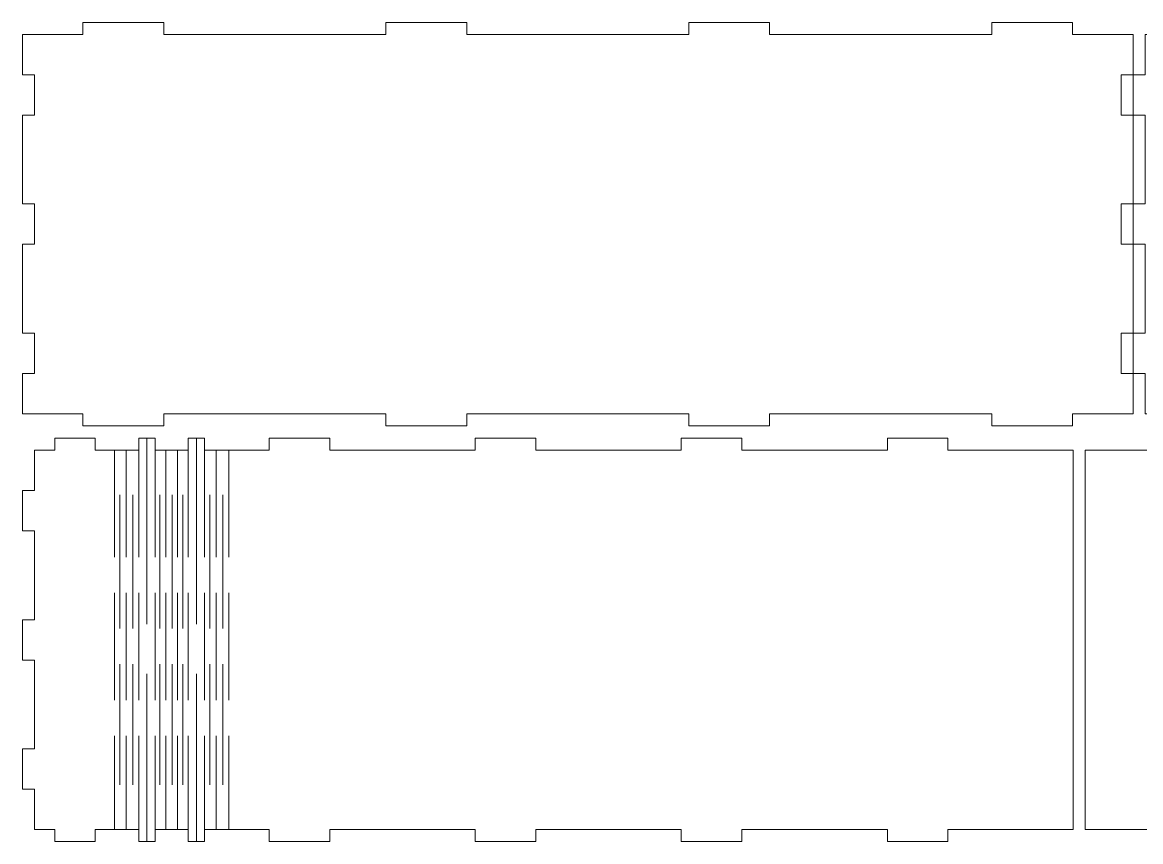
# Model space of a CAD drawing. Header units: millimetres. Extents: x -278 to 278, y -617 to 617.
# Drawn here: x -275 to 1.9, y 96.5 to 299.5 of the extents above; entities that cross this region are included whole.
import ezdxf

# ---------------------------------------------------------------- set-up
doc = ezdxf.new("R2010")
doc.units = ezdxf.units.MM
doc.header["$MEASUREMENT"] = 0
doc.layers.add('Camada 1', color=7, linetype='Continuous')

msp = doc.modelspace()

# ---------------------------------------------------------------- linework, layer by layer
at = {"layer": 'Camada 1', "color": 250, "lineweight": 20}
for points, knots in [([(0.0364, 286.4961), (0.0364, 286.4961), (0.0364, 296.4961), (0.0364, 296.4961), (0.0364, 296.4961), (0.0364, 296.4961), (-14.9636, 296.4961), (-14.9636, 296.4961), (-14.9636, 296.4961), (-14.9636, 296.4961), (-14.9636, 299.4961), (-14.9636, 299.4961), (-14.9636, 299.4961), (-14.9636, 299.4961), (-34.9636, 299.4961), (-34.9636, 299.4961), (-34.9636, 299.4961), (-34.9636, 299.4961), (-34.9636, 296.4961), (-34.9636, 296.4961), (-34.9636, 296.4961), (-34.9636, 296.4961), (-89.9636, 296.4961), (-89.9636, 296.4961), (-89.9636, 296.4961), (-89.9636, 296.4961), (-89.9636, 299.4961), (-89.9636, 299.4961), (-89.9636, 299.4961), (-89.9636, 299.4961), (-109.9636, 299.4961), (-109.9636, 299.4961), (-109.9636, 299.4961), (-109.9636, 299.4961), (-109.9636, 296.4961), (-109.9636, 296.4961), (-109.9636, 296.4961), (-109.9636, 296.4961), (-164.9636, 296.4961), (-164.9636, 296.4961), (-164.9636, 296.4961), (-164.9636, 296.4961), (-164.9636, 299.4961), (-164.9636, 299.4961), (-164.9636, 299.4961), (-164.9636, 299.4961), (-184.9636, 299.4961), (-184.9636, 299.4961), (-184.9636, 299.4961), (-184.9636, 299.4961), (-184.9636, 296.4961), (-184.9636, 296.4961), (-184.9636, 296.4961), (-184.9636, 296.4961), (-239.9636, 296.4961), (-239.9636, 296.4961), (-239.9636, 296.4961), (-239.9636, 296.4961), (-239.9636, 299.4961), (-239.9636, 299.4961), (-239.9636, 299.4961), (-239.9636, 299.4961), (-259.9636, 299.4961), (-259.9636, 299.4961), (-259.9636, 299.4961), (-259.9636, 299.4961), (-259.9636, 296.4961), (-259.9636, 296.4961), (-259.9636, 296.4961), (-259.9636, 296.4961), (-274.9636, 296.4961), (-274.9636, 296.4961), (-274.9636, 296.4961), (-274.9636, 296.4961), (-274.9636, 286.4961), (-274.9636, 286.4961), (-274.9636, 286.4961), (-274.9636, 286.4961), (-271.9636, 286.4961), (-271.9636, 286.4961), (-271.9636, 286.4961), (-271.9636, 286.4961), (-271.9636, 276.4961), (-271.9636, 276.4961), (-271.9636, 276.4961), (-271.9636, 276.4961), (-274.9636, 276.4961), (-274.9636, 276.4961), (-274.9636, 276.4961), (-274.9636, 276.4961), (-274.9636, 254.4961), (-274.9636, 254.4961), (-274.9636, 254.4961), (-274.9636, 254.4961), (-271.9636, 254.4961), (-271.9636, 254.4961), (-271.9636, 254.4961), (-271.9636, 254.4961), (-271.9636, 244.4961), (-271.9636, 244.4961), (-271.9636, 244.4961), (-271.9636, 244.4961), (-274.9636, 244.4961), (-274.9636, 244.4961), (-274.9636, 244.4961), (-274.9636, 244.4961), (-274.9636, 222.4961), (-274.9636, 222.4961), (-274.9636, 222.4961), (-274.9636, 222.4961), (-271.9636, 222.4961), (-271.9636, 222.4961), (-271.9636, 222.4961), (-271.9636, 222.4961), (-271.9636, 212.4961), (-271.9636, 212.4961), (-271.9636, 212.4961), (-271.9636, 212.4961), (-274.9636, 212.4961), (-274.9636, 212.4961), (-274.9636, 212.4961), (-274.9636, 212.4961), (-274.9636, 202.4961), (-274.9636, 202.4961), (-274.9636, 202.4961), (-274.9636, 202.4961), (-259.9636, 202.4961), (-259.9636, 202.4961), (-259.9636, 202.4961), (-259.9636, 202.4961), (-259.9636, 199.4961), (-259.9636, 199.4961), (-259.9636, 199.4961), (-259.9636, 199.4961), (-239.9636, 199.4961), (-239.9636, 199.4961), (-239.9636, 199.4961), (-239.9636, 199.4961), (-239.9636, 202.4961), (-239.9636, 202.4961), (-239.9636, 202.4961), (-239.9636, 202.4961), (-184.9636, 202.4961), (-184.9636, 202.4961), (-184.9636, 202.4961), (-184.9636, 202.4961), (-184.9636, 199.4961), (-184.9636, 199.4961), (-184.9636, 199.4961), (-184.9636, 199.4961), (-164.9636, 199.4961), (-164.9636, 199.4961), (-164.9636, 199.4961), (-164.9636, 199.4961), (-164.9636, 202.4961), (-164.9636, 202.4961), (-164.9636, 202.4961), (-164.9636, 202.4961), (-109.9636, 202.4961), (-109.9636, 202.4961), (-109.9636, 202.4961), (-109.9636, 202.4961), (-109.9636, 199.4961), (-109.9636, 199.4961), (-109.9636, 199.4961), (-109.9636, 199.4961), (-89.9636, 199.4961), (-89.9636, 199.4961), (-89.9636, 199.4961), (-89.9636, 199.4961), (-89.9636, 202.4961), (-89.9636, 202.4961), (-89.9636, 202.4961), (-89.9636, 202.4961), (-34.9636, 202.4961), (-34.9636, 202.4961), (-34.9636, 202.4961), (-34.9636, 202.4961), (-34.9636, 199.4961), (-34.9636, 199.4961), (-34.9636, 199.4961), (-34.9636, 199.4961), (-14.9636, 199.4961), (-14.9636, 199.4961), (-14.9636, 199.4961), (-14.9636, 199.4961), (-14.9636, 202.4961), (-14.9636, 202.4961), (-14.9636, 202.4961), (-14.9636, 202.4961), (0.0364, 202.4961), (0.0364, 202.4961), (0.0364, 202.4961), (0.0364, 202.4961), (0.0364, 212.4961), (0.0364, 212.4961), (0.0364, 212.4961), (0.0364, 212.4961), (-2.9636, 212.4961), (-2.9636, 212.4961), (-2.9636, 212.4961), (-2.9636, 212.4961), (-2.9636, 222.4961), (-2.9636, 222.4961), (-2.9636, 222.4961), (-2.9636, 222.4961), (0.0364, 222.4961), (0.0364, 222.4961), (0.0364, 222.4961), (0.0364, 222.4961), (0.0364, 244.4961), (0.0364, 244.4961), (0.0364, 244.4961), (0.0364, 244.4961), (-2.9636, 244.4961), (-2.9636, 244.4961), (-2.9636, 244.4961), (-2.9636, 244.4961), (-2.9636, 254.4961), (-2.9636, 254.4961), (-2.9636, 254.4961), (-2.9636, 254.4961), (0.0364, 254.4961), (0.0364, 254.4961), (0.0364, 254.4961), (0.0364, 254.4961), (0.0364, 276.4961), (0.0364, 276.4961), (0.0364, 276.4961), (0.0364, 276.4961), (-2.9636, 276.4961), (-2.9636, 276.4961), (-2.9636, 276.4961), (-2.9636, 276.4961), (-2.9636, 286.4961), (-2.9636, 286.4961), (-2.9636, 286.4961), (-2.9636, 286.4961), (0.0364, 286.4961), (0.0364, 286.4961)], [0, 0, 0, 0, 0.01639344, 0.01639344, 0.01639344, 0.01639344, 0.03278689, 0.03278689, 0.03278689, 0.03278689, 0.04918033, 0.04918033, 0.04918033, 0.04918033, 0.06557377, 0.06557377, 0.06557377, 0.06557377, 0.08196721, 0.08196721, 0.08196721, 0.08196721, 0.09836066, 0.09836066, 0.09836066, 0.09836066, 0.1147541, 0.1147541, 0.1147541, 0.1147541, 0.13114754, 0.13114754, 0.13114754, 0.13114754, 0.14754098, 0.14754098, 0.14754098, 0.14754098, 0.16393443, 0.16393443, 0.16393443, 0.16393443, 0.18032787, 0.18032787, 0.18032787, 0.18032787, 0.19672131, 0.19672131, 0.19672131, 0.19672131, 0.21311475, 0.21311475, 0.21311475, 0.21311475, 0.2295082, 0.2295082, 0.2295082, 0.2295082, 0.24590164, 0.24590164, 0.24590164, 0.24590164, 0.26229508, 0.26229508, 0.26229508, 0.26229508, 0.27868852, 0.27868852, 0.27868852, 0.27868852, 0.29508197, 0.29508197, 0.29508197, 0.29508197, 0.31147541, 0.31147541, 0.31147541, 0.31147541, 0.32786885, 0.32786885, 0.32786885, 0.32786885, 0.3442623, 0.3442623, 0.3442623, 0.3442623, 0.36065574, 0.36065574, 0.36065574, 0.36065574, 0.37704918, 0.37704918, 0.37704918, 0.37704918, 0.39344262, 0.39344262, 0.39344262, 0.39344262, 0.40983607, 0.40983607, 0.40983607, 0.40983607, 0.42622951, 0.42622951, 0.42622951, 0.42622951, 0.44262295, 0.44262295, 0.44262295, 0.44262295, 0.45901639, 0.45901639, 0.45901639, 0.45901639, 0.47540984, 0.47540984, 0.47540984, 0.47540984, 0.49180328, 0.49180328, 0.49180328, 0.49180328, 0.50819672, 0.50819672, 0.50819672, 0.50819672, 0.52459016, 0.52459016, 0.52459016, 0.52459016, 0.54098361, 0.54098361, 0.54098361, 0.54098361, 0.55737705, 0.55737705, 0.55737705, 0.55737705, 0.57377049, 0.57377049, 0.57377049, 0.57377049, 0.59016393, 0.59016393, 0.59016393, 0.59016393, 0.60655738, 0.60655738, 0.60655738, 0.60655738, 0.62295082, 0.62295082, 0.62295082, 0.62295082, 0.63934426, 0.63934426, 0.63934426, 0.63934426, 0.6557377, 0.6557377, 0.6557377, 0.6557377, 0.67213115, 0.67213115, 0.67213115, 0.67213115, 0.68852459, 0.68852459, 0.68852459, 0.68852459, 0.70491803, 0.70491803, 0.70491803, 0.70491803, 0.72131148, 0.72131148, 0.72131148, 0.72131148, 0.73770492, 0.73770492, 0.73770492, 0.73770492, 0.75409836, 0.75409836, 0.75409836, 0.75409836, 0.7704918, 0.7704918, 0.7704918, 0.7704918, 0.78688525, 0.78688525, 0.78688525, 0.78688525, 0.80327869, 0.80327869, 0.80327869, 0.80327869, 0.81967213, 0.81967213, 0.81967213, 0.81967213, 0.83606557, 0.83606557, 0.83606557, 0.83606557, 0.85245902, 0.85245902, 0.85245902, 0.85245902, 0.86885246, 0.86885246, 0.86885246, 0.86885246, 0.8852459, 0.8852459, 0.8852459, 0.8852459, 0.90163934, 0.90163934, 0.90163934, 0.90163934, 0.91803279, 0.91803279, 0.91803279, 0.91803279, 0.93442623, 0.93442623, 0.93442623, 0.93442623, 0.95081967, 0.95081967, 0.95081967, 0.95081967, 0.96721311, 0.96721311, 0.96721311, 0.96721311, 1, 1, 1, 1]), ([(136.6164, 244.4961), (136.6164, 244.4961), (136.6164, 254.4961), (136.6164, 254.4961), (136.6164, 254.4961), (136.6164, 254.4961), (133.6164, 254.4961), (133.6164, 254.4961), (133.6164, 254.4961), (133.6164, 254.4961), (133.6164, 276.4961), (133.6164, 276.4961), (133.6164, 276.4961), (133.6164, 276.4961), (136.6164, 276.4961), (136.6164, 276.4961), (136.6164, 276.4961), (136.6164, 276.4961), (136.6164, 286.4961), (136.6164, 286.4961), (136.6164, 286.4961), (136.6164, 286.4961), (133.6164, 286.4961), (133.6164, 286.4961), (133.6164, 286.4961), (133.6164, 286.4961), (133.6164, 296.4961), (133.6164, 296.4961), (133.6164, 296.4961), (133.6164, 296.4961), (126.6164, 296.4961), (126.6164, 296.4961), (126.6164, 296.4961), (126.6164, 296.4961), (126.6164, 299.4961), (126.6164, 299.4961), (126.6164, 299.4961), (126.6164, 299.4961), (111.6164, 299.4961), (111.6164, 299.4961), (111.6164, 299.4961), (111.6164, 299.4961), (111.6164, 296.4961), (111.6164, 296.4961), (111.6164, 296.4961), (77.2712, 296.4961), (59.3816, 296.4961), (25.0364, 296.4961), (25.0364, 296.4961), (25.0364, 296.4961), (25.0364, 299.4961), (25.0364, 299.4961), (25.0364, 299.4961), (25.0364, 299.4961), (10.0364, 299.4961), (10.0364, 299.4961), (10.0364, 299.4961), (10.0364, 299.4961), (10.0364, 296.4961), (10.0364, 296.4961), (10.0364, 296.4961), (10.0364, 296.4961), (3.0364, 296.4961), (3.0364, 296.4961), (3.0364, 296.4961), (3.0364, 296.4961), (3.0364, 286.4961), (3.0364, 286.4961), (3.0364, 286.4961), (3.0364, 286.4961), (0.0364, 286.4961), (0.0364, 286.4961), (0.0364, 286.4961), (0.0364, 286.4961), (0.0364, 276.4961), (0.0364, 276.4961), (0.0364, 276.4961), (0.0364, 276.4961), (3.0364, 276.4961), (3.0364, 276.4961), (3.0364, 276.4961), (3.0364, 276.4961), (3.0364, 254.4961), (3.0364, 254.4961), (3.0364, 254.4961), (3.0364, 254.4961), (0.0364, 254.4961), (0.0364, 254.4961), (0.0364, 254.4961), (0.0364, 254.4961), (0.0364, 244.4961), (0.0364, 244.4961), (0.0364, 244.4961), (0.0364, 244.4961), (3.0364, 244.4961), (3.0364, 244.4961), (3.0364, 244.4961), (3.0364, 244.4961), (3.0364, 222.4961), (3.0364, 222.4961), (3.0364, 222.4961), (3.0364, 222.4961), (0.0364, 222.4961), (0.0364, 222.4961), (0.0364, 222.4961), (0.0364, 222.4961), (0.0364, 212.4961), (0.0364, 212.4961), (0.0364, 212.4961), (0.0364, 212.4961), (3.0364, 212.4961), (3.0364, 212.4961), (3.0364, 212.4961), (3.0364, 212.4961), (3.0364, 202.4961), (3.0364, 202.4961), (3.0364, 202.4961), (3.0364, 202.4961), (10.0364, 202.4961), (10.0364, 202.4961), (10.0364, 202.4961), (10.0364, 202.4961), (10.0364, 199.4961), (10.0364, 199.4961), (10.0364, 199.4961), (10.0364, 199.4961), (25.0364, 199.4961), (25.0364, 199.4961), (25.0364, 199.4961), (25.0364, 199.4961), (25.0364, 202.4961), (25.0364, 202.4961), (25.0364, 202.4961), (59.3816, 202.4961), (77.2712, 202.4961), (111.6164, 202.4961), (111.6164, 202.4961), (111.6164, 202.4961), (111.6164, 199.4961), (111.6164, 199.4961), (111.6164, 199.4961), (111.6164, 199.4961), (126.6164, 199.4961), (126.6164, 199.4961), (126.6164, 199.4961), (126.6164, 199.4961), (126.6164, 202.4961), (126.6164, 202.4961), (126.6164, 202.4961), (126.6164, 202.4961), (133.6164, 202.4961), (133.6164, 202.4961), (133.6164, 202.4961), (133.6164, 202.4961), (133.6164, 212.4961), (133.6164, 212.4961), (133.6164, 212.4961), (133.6164, 212.4961), (136.6164, 212.4961), (136.6164, 212.4961), (136.6164, 212.4961), (136.6164, 212.4961), (136.6164, 222.4961), (136.6164, 222.4961), (136.6164, 222.4961), (136.6164, 222.4961), (133.6164, 222.4961), (133.6164, 222.4961), (133.6164, 222.4961), (133.6164, 222.4961), (133.6164, 244.4961), (133.6164, 244.4961), (133.6164, 244.4961), (133.6164, 244.4961), (136.6164, 244.4961), (136.6164, 244.4961)], [0, 0, 0, 0, 0.02222222, 0.02222222, 0.02222222, 0.02222222, 0.04444444, 0.04444444, 0.04444444, 0.04444444, 0.06666667, 0.06666667, 0.06666667, 0.06666667, 0.08888889, 0.08888889, 0.08888889, 0.08888889, 0.11111111, 0.11111111, 0.11111111, 0.11111111, 0.13333333, 0.13333333, 0.13333333, 0.13333333, 0.15555556, 0.15555556, 0.15555556, 0.15555556, 0.17777778, 0.17777778, 0.17777778, 0.17777778, 0.2, 0.2, 0.2, 0.2, 0.22222222, 0.22222222, 0.22222222, 0.22222222, 0.24444444, 0.24444444, 0.24444444, 0.24444444, 0.26666667, 0.26666667, 0.26666667, 0.26666667, 0.28888889, 0.28888889, 0.28888889, 0.28888889, 0.31111111, 0.31111111, 0.31111111, 0.31111111, 0.33333333, 0.33333333, 0.33333333, 0.33333333, 0.35555556, 0.35555556, 0.35555556, 0.35555556, 0.37777778, 0.37777778, 0.37777778, 0.37777778, 0.4, 0.4, 0.4, 0.4, 0.42222222, 0.42222222, 0.42222222, 0.42222222, 0.44444444, 0.44444444, 0.44444444, 0.44444444, 0.46666667, 0.46666667, 0.46666667, 0.46666667, 0.48888889, 0.48888889, 0.48888889, 0.48888889, 0.51111111, 0.51111111, 0.51111111, 0.51111111, 0.53333333, 0.53333333, 0.53333333, 0.53333333, 0.55555556, 0.55555556, 0.55555556, 0.55555556, 0.57777778, 0.57777778, 0.57777778, 0.57777778, 0.6, 0.6, 0.6, 0.6, 0.62222222, 0.62222222, 0.62222222, 0.62222222, 0.64444444, 0.64444444, 0.64444444, 0.64444444, 0.66666667, 0.66666667, 0.66666667, 0.66666667, 0.68888889, 0.68888889, 0.68888889, 0.68888889, 0.71111111, 0.71111111, 0.71111111, 0.71111111, 0.73333333, 0.73333333, 0.73333333, 0.73333333, 0.75555556, 0.75555556, 0.75555556, 0.75555556, 0.77777778, 0.77777778, 0.77777778, 0.77777778, 0.8, 0.8, 0.8, 0.8, 0.82222222, 0.82222222, 0.82222222, 0.82222222, 0.84444444, 0.84444444, 0.84444444, 0.84444444, 0.86666667, 0.86666667, 0.86666667, 0.86666667, 0.88888889, 0.88888889, 0.88888889, 0.88888889, 0.91111111, 0.91111111, 0.91111111, 0.91111111, 0.93333333, 0.93333333, 0.93333333, 0.93333333, 0.95555556, 0.95555556, 0.95555556, 0.95555556, 1, 1, 1, 1]), ([(-271.9636, 109.4961), (-271.9636, 109.4961), (-271.9636, 99.4961), (-271.9636, 99.4961), (-271.9636, 99.4961), (-271.9636, 99.4961), (-266.9636, 99.4961), (-266.9636, 99.4961), (-266.9636, 99.4961), (-266.9636, 99.4961), (-266.9636, 96.4961), (-266.9636, 96.4961), (-266.9636, 96.4961), (-266.9636, 96.4961), (-256.9636, 96.4961), (-256.9636, 96.4961), (-256.9636, 96.4961), (-256.9636, 96.4961), (-256.9636, 99.4961), (-256.9636, 99.4961), (-256.9636, 99.4961), (-256.9636, 99.4961), (-246.1333, 99.4961), (-246.1333, 99.4961), (-246.1333, 99.4961), (-246.1333, 99.4961), (-246.1333, 96.4961), (-246.1333, 96.4961), (-246.1333, 96.4961), (-246.1333, 96.4961), (-242.1139, 96.4961), (-242.1139, 96.4961), (-242.1139, 96.4961), (-242.1139, 96.4961), (-242.1139, 99.4961), (-242.1139, 99.4961), (-242.1139, 99.4961), (-242.1139, 99.4961), (-233.8896, 99.4961), (-233.8896, 99.4961), (-233.8896, 99.4961), (-233.8896, 99.4961), (-233.8896, 96.4961), (-233.8896, 96.4961), (-233.8896, 96.4961), (-233.8896, 96.4961), (-229.8702, 96.4961), (-229.8702, 96.4961), (-229.8702, 96.4961), (-229.8702, 96.4961), (-229.8702, 99.4961), (-229.8702, 99.4961), (-229.8702, 99.4961), (-229.8702, 99.4961), (-213.8253, 99.4961), (-213.8253, 99.4961), (-213.8253, 99.4961), (-213.8253, 99.4961), (-213.8253, 96.4961), (-213.8253, 96.4961), (-213.8253, 96.4961), (-213.8253, 96.4961), (-198.8253, 96.4961), (-198.8253, 96.4961), (-198.8253, 96.4961), (-198.8253, 96.4961), (-198.8253, 99.4961), (-198.8253, 99.4961), (-198.8253, 99.4961), (-198.8253, 99.4961), (-162.8253, 99.4961), (-162.8253, 99.4961), (-162.8253, 99.4961), (-162.8253, 99.4961), (-162.8253, 96.4961), (-162.8253, 96.4961), (-162.8253, 96.4961), (-162.8253, 96.4961), (-147.8253, 96.4961), (-147.8253, 96.4961), (-147.8253, 96.4961), (-147.8253, 96.4961), (-147.8253, 99.4961), (-147.8253, 99.4961), (-147.8253, 99.4961), (-147.8253, 99.4961), (-111.8253, 99.4961), (-111.8253, 99.4961), (-111.8253, 99.4961), (-111.8253, 99.4961), (-111.8253, 96.4961), (-111.8253, 96.4961), (-111.8253, 96.4961), (-111.8253, 96.4961), (-96.8253, 96.4961), (-96.8253, 96.4961), (-96.8253, 96.4961), (-96.8253, 96.4961), (-96.8253, 99.4961), (-96.8253, 99.4961), (-96.8253, 99.4961), (-96.8253, 99.4961), (-60.8253, 99.4961), (-60.8253, 99.4961), (-60.8253, 99.4961), (-60.8253, 99.4961), (-60.8253, 96.4961), (-60.8253, 96.4961), (-60.8253, 96.4961), (-60.8253, 96.4961), (-45.8253, 96.4961), (-45.8253, 96.4961), (-45.8253, 96.4961), (-45.8253, 96.4961), (-45.8253, 99.4961), (-45.8253, 99.4961), (-45.8253, 99.4961), (-21.6729, 99.4961), (-37.1387, 99.4961), (-14.8253, 99.4961), (-14.8253, 99.4961), (-14.8253, 130.7272), (-14.8253, 162.265), (-14.8253, 193.4961), (-14.8253, 193.4961), (-37.1387, 193.4961), (-21.6729, 193.4961), (-45.8253, 193.4961), (-45.8253, 193.4961), (-45.8253, 193.4961), (-45.8253, 196.4961), (-45.8253, 196.4961), (-45.8253, 196.4961), (-45.8253, 196.4961), (-60.8253, 196.4961), (-60.8253, 196.4961), (-60.8253, 196.4961), (-60.8253, 196.4961), (-60.8253, 193.4961), (-60.8253, 193.4961), (-60.8253, 193.4961), (-60.8253, 193.4961), (-96.8253, 193.4961), (-96.8253, 193.4961), (-96.8253, 193.4961), (-96.8253, 193.4961), (-96.8253, 196.4961), (-96.8253, 196.4961), (-96.8253, 196.4961), (-96.8253, 196.4961), (-111.8253, 196.4961), (-111.8253, 196.4961), (-111.8253, 196.4961), (-111.8253, 196.4961), (-111.8253, 193.4961), (-111.8253, 193.4961), (-111.8253, 193.4961), (-111.8253, 193.4961), (-147.8253, 193.4961), (-147.8253, 193.4961), (-147.8253, 193.4961), (-147.8253, 193.4961), (-147.8253, 196.4961), (-147.8253, 196.4961), (-147.8253, 196.4961), (-147.8253, 196.4961), (-162.8253, 196.4961), (-162.8253, 196.4961), (-162.8253, 196.4961), (-162.8253, 196.4961), (-162.8253, 193.4961), (-162.8253, 193.4961), (-162.8253, 193.4961), (-162.8253, 193.4961), (-198.8253, 193.4961), (-198.8253, 193.4961), (-198.8253, 193.4961), (-198.8253, 193.4961), (-198.8253, 196.4961), (-198.8253, 196.4961), (-198.8253, 196.4961), (-198.8253, 196.4961), (-213.8253, 196.4961), (-213.8253, 196.4961), (-213.8253, 196.4961), (-213.8253, 196.4961), (-213.8253, 193.4961), (-213.8253, 193.4961), (-213.8253, 193.4961), (-213.8253, 193.4961), (-229.8702, 193.4961), (-229.8702, 193.4961), (-229.8702, 193.4961), (-229.8702, 193.4961), (-229.8702, 196.4961), (-229.8702, 196.4961), (-229.8702, 196.4961), (-229.8702, 196.4961), (-233.8896, 196.4961), (-233.8896, 196.4961), (-233.8896, 196.4961), (-233.8896, 196.4961), (-233.8896, 193.4961), (-233.8896, 193.4961), (-233.8896, 193.4961), (-233.8896, 193.4961), (-242.1139, 193.4961), (-242.1139, 193.4961), (-242.1139, 193.4961), (-242.1139, 193.4961), (-242.1139, 196.4961), (-242.1139, 196.4961), (-242.1139, 196.4961), (-242.1139, 196.4961), (-246.1333, 196.4961), (-246.1333, 196.4961), (-246.1333, 196.4961), (-246.1333, 196.4961), (-246.1333, 193.4961), (-246.1333, 193.4961), (-246.1333, 193.4961), (-246.1333, 193.4961), (-256.9636, 193.4961), (-256.9636, 193.4961), (-256.9636, 193.4961), (-256.9636, 193.4961), (-256.9636, 196.4961), (-256.9636, 196.4961), (-256.9636, 196.4961), (-256.9636, 196.4961), (-266.9636, 196.4961), (-266.9636, 196.4961), (-266.9636, 196.4961), (-266.9636, 196.4961), (-266.9636, 193.4961), (-266.9636, 193.4961), (-266.9636, 193.4961), (-266.9636, 193.4961), (-271.9636, 193.4961), (-271.9636, 193.4961), (-271.9636, 193.4961), (-271.9636, 193.4961), (-271.9636, 183.4961), (-271.9636, 183.4961), (-271.9636, 183.4961), (-271.9636, 183.4961), (-274.9636, 183.4961), (-274.9636, 183.4961), (-274.9636, 183.4961), (-274.9636, 183.4961), (-274.9636, 173.4961), (-274.9636, 173.4961), (-274.9636, 173.4961), (-274.9636, 173.4961), (-271.9636, 173.4961), (-271.9636, 173.4961), (-271.9636, 173.4961), (-271.9636, 173.4961), (-271.9636, 151.4961), (-271.9636, 151.4961), (-271.9636, 151.4961), (-271.9636, 151.4961), (-274.9636, 151.4961), (-274.9636, 151.4961), (-274.9636, 151.4961), (-274.9636, 151.4961), (-274.9636, 141.4961), (-274.9636, 141.4961), (-274.9636, 141.4961), (-274.9636, 141.4961), (-271.9636, 141.4961), (-271.9636, 141.4961), (-271.9636, 141.4961), (-271.9636, 141.4961), (-271.9636, 119.4961), (-271.9636, 119.4961), (-271.9636, 119.4961), (-271.9636, 119.4961), (-274.9636, 119.4961), (-274.9636, 119.4961), (-274.9636, 119.4961), (-274.9636, 119.4961), (-274.9636, 109.4961), (-274.9636, 109.4961), (-274.9636, 109.4961), (-274.9636, 109.4961), (-271.9636, 109.4961), (-271.9636, 109.4961)], [0, 0, 0, 0, 0.01369863, 0.01369863, 0.01369863, 0.01369863, 0.02739726, 0.02739726, 0.02739726, 0.02739726, 0.04109589, 0.04109589, 0.04109589, 0.04109589, 0.05479452, 0.05479452, 0.05479452, 0.05479452, 0.06849315, 0.06849315, 0.06849315, 0.06849315, 0.08219178, 0.08219178, 0.08219178, 0.08219178, 0.09589041, 0.09589041, 0.09589041, 0.09589041, 0.10958904, 0.10958904, 0.10958904, 0.10958904, 0.12328767, 0.12328767, 0.12328767, 0.12328767, 0.1369863, 0.1369863, 0.1369863, 0.1369863, 0.15068493, 0.15068493, 0.15068493, 0.15068493, 0.16438356, 0.16438356, 0.16438356, 0.16438356, 0.17808219, 0.17808219, 0.17808219, 0.17808219, 0.19178082, 0.19178082, 0.19178082, 0.19178082, 0.20547945, 0.20547945, 0.20547945, 0.20547945, 0.21917808, 0.21917808, 0.21917808, 0.21917808, 0.23287671, 0.23287671, 0.23287671, 0.23287671, 0.24657534, 0.24657534, 0.24657534, 0.24657534, 0.26027397, 0.26027397, 0.26027397, 0.26027397, 0.2739726, 0.2739726, 0.2739726, 0.2739726, 0.28767123, 0.28767123, 0.28767123, 0.28767123, 0.30136986, 0.30136986, 0.30136986, 0.30136986, 0.31506849, 0.31506849, 0.31506849, 0.31506849, 0.32876712, 0.32876712, 0.32876712, 0.32876712, 0.34246575, 0.34246575, 0.34246575, 0.34246575, 0.35616438, 0.35616438, 0.35616438, 0.35616438, 0.36986301, 0.36986301, 0.36986301, 0.36986301, 0.38356164, 0.38356164, 0.38356164, 0.38356164, 0.39726027, 0.39726027, 0.39726027, 0.39726027, 0.4109589, 0.4109589, 0.4109589, 0.4109589, 0.42465753, 0.42465753, 0.42465753, 0.42465753, 0.43835616, 0.43835616, 0.43835616, 0.43835616, 0.45205479, 0.45205479, 0.45205479, 0.45205479, 0.46575342, 0.46575342, 0.46575342, 0.46575342, 0.47945205, 0.47945205, 0.47945205, 0.47945205, 0.49315068, 0.49315068, 0.49315068, 0.49315068, 0.50684932, 0.50684932, 0.50684932, 0.50684932, 0.52054795, 0.52054795, 0.52054795, 0.52054795, 0.53424658, 0.53424658, 0.53424658, 0.53424658, 0.54794521, 0.54794521, 0.54794521, 0.54794521, 0.56164384, 0.56164384, 0.56164384, 0.56164384, 0.57534247, 0.57534247, 0.57534247, 0.57534247, 0.5890411, 0.5890411, 0.5890411, 0.5890411, 0.60273973, 0.60273973, 0.60273973, 0.60273973, 0.61643836, 0.61643836, 0.61643836, 0.61643836, 0.63013699, 0.63013699, 0.63013699, 0.63013699, 0.64383562, 0.64383562, 0.64383562, 0.64383562, 0.65753425, 0.65753425, 0.65753425, 0.65753425, 0.67123288, 0.67123288, 0.67123288, 0.67123288, 0.68493151, 0.68493151, 0.68493151, 0.68493151, 0.69863014, 0.69863014, 0.69863014, 0.69863014, 0.71232877, 0.71232877, 0.71232877, 0.71232877, 0.7260274, 0.7260274, 0.7260274, 0.7260274, 0.73972603, 0.73972603, 0.73972603, 0.73972603, 0.75342466, 0.75342466, 0.75342466, 0.75342466, 0.76712329, 0.76712329, 0.76712329, 0.76712329, 0.78082192, 0.78082192, 0.78082192, 0.78082192, 0.79452055, 0.79452055, 0.79452055, 0.79452055, 0.80821918, 0.80821918, 0.80821918, 0.80821918, 0.82191781, 0.82191781, 0.82191781, 0.82191781, 0.83561644, 0.83561644, 0.83561644, 0.83561644, 0.84931507, 0.84931507, 0.84931507, 0.84931507, 0.8630137, 0.8630137, 0.8630137, 0.8630137, 0.87671233, 0.87671233, 0.87671233, 0.87671233, 0.89041096, 0.89041096, 0.89041096, 0.89041096, 0.90410959, 0.90410959, 0.90410959, 0.90410959, 0.91780822, 0.91780822, 0.91780822, 0.91780822, 0.93150685, 0.93150685, 0.93150685, 0.93150685, 0.94520548, 0.94520548, 0.94520548, 0.94520548, 0.95890411, 0.95890411, 0.95890411, 0.95890411, 0.97260274, 0.97260274, 0.97260274, 0.97260274, 1, 1, 1, 1]), ([(245.313, 109.4961), (245.313, 109.4961), (245.313, 99.4961), (245.313, 99.4961), (245.313, 99.4961), (245.313, 99.4961), (240.313, 99.4961), (240.313, 99.4961), (240.313, 99.4961), (240.313, 99.4961), (240.313, 96.4961), (240.313, 96.4961), (240.313, 96.4961), (240.313, 96.4961), (230.313, 96.4961), (230.313, 96.4961), (230.313, 96.4961), (230.313, 96.4961), (230.313, 99.4961), (230.313, 99.4961), (230.313, 99.4961), (230.313, 99.4961), (219.4827, 99.4961), (219.4827, 99.4961), (219.4827, 99.4961), (219.4827, 99.4961), (219.4827, 96.4961), (219.4827, 96.4961), (219.4827, 96.4961), (219.4827, 96.4961), (215.4633, 96.4961), (215.4633, 96.4961), (215.4633, 96.4961), (215.4633, 96.4961), (215.4633, 99.4961), (215.4633, 99.4961), (215.4633, 99.4961), (215.4633, 99.4961), (207.239, 99.4961), (207.239, 99.4961), (207.239, 99.4961), (207.239, 99.4961), (207.239, 96.4961), (207.239, 96.4961), (207.239, 96.4961), (207.239, 96.4961), (203.2196, 96.4961), (203.2196, 96.4961), (203.2196, 96.4961), (203.2196, 96.4961), (203.2196, 99.4961), (203.2196, 99.4961), (203.2196, 99.4961), (203.2196, 99.4961), (187.1747, 99.4961), (187.1747, 99.4961), (187.1747, 99.4961), (187.1747, 99.4961), (187.1747, 96.4961), (187.1747, 96.4961), (187.1747, 96.4961), (187.1747, 96.4961), (172.1747, 96.4961), (172.1747, 96.4961), (172.1747, 96.4961), (172.1747, 96.4961), (172.1747, 99.4961), (172.1747, 99.4961), (172.1747, 99.4961), (172.1747, 99.4961), (136.1747, 99.4961), (136.1747, 99.4961), (136.1747, 99.4961), (136.1747, 99.4961), (136.1747, 96.4961), (136.1747, 96.4961), (136.1747, 96.4961), (136.1747, 96.4961), (121.1747, 96.4961), (121.1747, 96.4961), (121.1747, 96.4961), (121.1747, 96.4961), (121.1747, 99.4961), (121.1747, 99.4961), (121.1747, 99.4961), (121.1747, 99.4961), (85.1747, 99.4961), (85.1747, 99.4961), (85.1747, 99.4961), (85.1747, 99.4961), (85.1747, 96.4961), (85.1747, 96.4961), (85.1747, 96.4961), (85.1747, 96.4961), (70.1747, 96.4961), (70.1747, 96.4961), (70.1747, 96.4961), (70.1747, 96.4961), (70.1747, 99.4961), (70.1747, 99.4961), (70.1747, 99.4961), (70.1747, 99.4961), (34.1747, 99.4961), (34.1747, 99.4961), (34.1747, 99.4961), (34.1747, 99.4961), (34.1747, 96.4961), (34.1747, 96.4961), (34.1747, 96.4961), (34.1747, 96.4961), (19.1747, 96.4961), (19.1747, 96.4961), (19.1747, 96.4961), (19.1747, 96.4961), (19.1747, 99.4961), (19.1747, 99.4961), (19.1747, 99.4961), (-4.9777, 99.4961), (10.4881, 99.4961), (-11.8253, 99.4961), (-11.8253, 99.4961), (-11.8253, 130.7272), (-11.8253, 162.265), (-11.8253, 193.4961), (-11.8253, 193.4961), (10.4881, 193.4961), (-4.9777, 193.4961), (19.1747, 193.4961), (19.1747, 193.4961), (19.1747, 193.4961), (19.1747, 196.4961), (19.1747, 196.4961), (19.1747, 196.4961), (19.1747, 196.4961), (34.1747, 196.4961), (34.1747, 196.4961), (34.1747, 196.4961), (34.1747, 196.4961), (34.1747, 193.4961), (34.1747, 193.4961), (34.1747, 193.4961), (34.1747, 193.4961), (70.1747, 193.4961), (70.1747, 193.4961), (70.1747, 193.4961), (70.1747, 193.4961), (70.1747, 196.4961), (70.1747, 196.4961), (70.1747, 196.4961), (70.1747, 196.4961), (85.1747, 196.4961), (85.1747, 196.4961), (85.1747, 196.4961), (85.1747, 196.4961), (85.1747, 193.4961), (85.1747, 193.4961), (85.1747, 193.4961), (85.1747, 193.4961), (121.1747, 193.4961), (121.1747, 193.4961), (121.1747, 193.4961), (121.1747, 193.4961), (121.1747, 196.4961), (121.1747, 196.4961), (121.1747, 196.4961), (121.1747, 196.4961), (136.1747, 196.4961), (136.1747, 196.4961), (136.1747, 196.4961), (136.1747, 196.4961), (136.1747, 193.4961), (136.1747, 193.4961), (136.1747, 193.4961), (136.1747, 193.4961), (172.1747, 193.4961), (172.1747, 193.4961), (172.1747, 193.4961), (172.1747, 193.4961), (172.1747, 196.4961), (172.1747, 196.4961), (172.1747, 196.4961), (172.1747, 196.4961), (187.1747, 196.4961), (187.1747, 196.4961), (187.1747, 196.4961), (187.1747, 196.4961), (187.1747, 193.4961), (187.1747, 193.4961), (187.1747, 193.4961), (187.1747, 193.4961), (203.2196, 193.4961), (203.2196, 193.4961), (203.2196, 193.4961), (203.2196, 193.4961), (203.2196, 196.4961), (203.2196, 196.4961), (203.2196, 196.4961), (203.2196, 196.4961), (207.239, 196.4961), (207.239, 196.4961), (207.239, 196.4961), (207.239, 196.4961), (207.239, 193.4961), (207.239, 193.4961), (207.239, 193.4961), (207.239, 193.4961), (215.4633, 193.4961), (215.4633, 193.4961), (215.4633, 193.4961), (215.4633, 193.4961), (215.4633, 196.4961), (215.4633, 196.4961), (215.4633, 196.4961), (215.4633, 196.4961), (219.4827, 196.4961), (219.4827, 196.4961), (219.4827, 196.4961), (219.4827, 196.4961), (219.4827, 193.4961), (219.4827, 193.4961), (219.4827, 193.4961), (219.4827, 193.4961), (230.313, 193.4961), (230.313, 193.4961), (230.313, 193.4961), (230.313, 193.4961), (230.313, 196.4961), (230.313, 196.4961), (230.313, 196.4961), (230.313, 196.4961), (240.313, 196.4961), (240.313, 196.4961), (240.313, 196.4961), (240.313, 196.4961), (240.313, 193.4961), (240.313, 193.4961), (240.313, 193.4961), (240.313, 193.4961), (245.313, 193.4961), (245.313, 193.4961), (245.313, 193.4961), (245.313, 193.4961), (245.313, 183.4961), (245.313, 183.4961), (245.313, 183.4961), (245.313, 183.4961), (248.313, 183.4961), (248.313, 183.4961), (248.313, 183.4961), (248.313, 183.4961), (248.313, 173.4961), (248.313, 173.4961), (248.313, 173.4961), (248.313, 173.4961), (245.313, 173.4961), (245.313, 173.4961), (245.313, 173.4961), (245.313, 173.4961), (245.313, 151.4961), (245.313, 151.4961), (245.313, 151.4961), (245.313, 151.4961), (248.313, 151.4961), (248.313, 151.4961), (248.313, 151.4961), (248.313, 151.4961), (248.313, 141.4961), (248.313, 141.4961), (248.313, 141.4961), (248.313, 141.4961), (245.313, 141.4961), (245.313, 141.4961), (245.313, 141.4961), (245.313, 141.4961), (245.313, 119.4961), (245.313, 119.4961), (245.313, 119.4961), (245.313, 119.4961), (248.313, 119.4961), (248.313, 119.4961), (248.313, 119.4961), (248.313, 119.4961), (248.313, 109.4961), (248.313, 109.4961), (248.313, 109.4961), (248.313, 109.4961), (245.313, 109.4961), (245.313, 109.4961)], [0, 0, 0, 0, 0.01369863, 0.01369863, 0.01369863, 0.01369863, 0.02739726, 0.02739726, 0.02739726, 0.02739726, 0.04109589, 0.04109589, 0.04109589, 0.04109589, 0.05479452, 0.05479452, 0.05479452, 0.05479452, 0.06849315, 0.06849315, 0.06849315, 0.06849315, 0.08219178, 0.08219178, 0.08219178, 0.08219178, 0.09589041, 0.09589041, 0.09589041, 0.09589041, 0.10958904, 0.10958904, 0.10958904, 0.10958904, 0.12328767, 0.12328767, 0.12328767, 0.12328767, 0.1369863, 0.1369863, 0.1369863, 0.1369863, 0.15068493, 0.15068493, 0.15068493, 0.15068493, 0.16438356, 0.16438356, 0.16438356, 0.16438356, 0.17808219, 0.17808219, 0.17808219, 0.17808219, 0.19178082, 0.19178082, 0.19178082, 0.19178082, 0.20547945, 0.20547945, 0.20547945, 0.20547945, 0.21917808, 0.21917808, 0.21917808, 0.21917808, 0.23287671, 0.23287671, 0.23287671, 0.23287671, 0.24657534, 0.24657534, 0.24657534, 0.24657534, 0.26027397, 0.26027397, 0.26027397, 0.26027397, 0.2739726, 0.2739726, 0.2739726, 0.2739726, 0.28767123, 0.28767123, 0.28767123, 0.28767123, 0.30136986, 0.30136986, 0.30136986, 0.30136986, 0.31506849, 0.31506849, 0.31506849, 0.31506849, 0.32876712, 0.32876712, 0.32876712, 0.32876712, 0.34246575, 0.34246575, 0.34246575, 0.34246575, 0.35616438, 0.35616438, 0.35616438, 0.35616438, 0.36986301, 0.36986301, 0.36986301, 0.36986301, 0.38356164, 0.38356164, 0.38356164, 0.38356164, 0.39726027, 0.39726027, 0.39726027, 0.39726027, 0.4109589, 0.4109589, 0.4109589, 0.4109589, 0.42465753, 0.42465753, 0.42465753, 0.42465753, 0.43835616, 0.43835616, 0.43835616, 0.43835616, 0.45205479, 0.45205479, 0.45205479, 0.45205479, 0.46575342, 0.46575342, 0.46575342, 0.46575342, 0.47945205, 0.47945205, 0.47945205, 0.47945205, 0.49315068, 0.49315068, 0.49315068, 0.49315068, 0.50684932, 0.50684932, 0.50684932, 0.50684932, 0.52054795, 0.52054795, 0.52054795, 0.52054795, 0.53424658, 0.53424658, 0.53424658, 0.53424658, 0.54794521, 0.54794521, 0.54794521, 0.54794521, 0.56164384, 0.56164384, 0.56164384, 0.56164384, 0.57534247, 0.57534247, 0.57534247, 0.57534247, 0.5890411, 0.5890411, 0.5890411, 0.5890411, 0.60273973, 0.60273973, 0.60273973, 0.60273973, 0.61643836, 0.61643836, 0.61643836, 0.61643836, 0.63013699, 0.63013699, 0.63013699, 0.63013699, 0.64383562, 0.64383562, 0.64383562, 0.64383562, 0.65753425, 0.65753425, 0.65753425, 0.65753425, 0.67123288, 0.67123288, 0.67123288, 0.67123288, 0.68493151, 0.68493151, 0.68493151, 0.68493151, 0.69863014, 0.69863014, 0.69863014, 0.69863014, 0.71232877, 0.71232877, 0.71232877, 0.71232877, 0.7260274, 0.7260274, 0.7260274, 0.7260274, 0.73972603, 0.73972603, 0.73972603, 0.73972603, 0.75342466, 0.75342466, 0.75342466, 0.75342466, 0.76712329, 0.76712329, 0.76712329, 0.76712329, 0.78082192, 0.78082192, 0.78082192, 0.78082192, 0.79452055, 0.79452055, 0.79452055, 0.79452055, 0.80821918, 0.80821918, 0.80821918, 0.80821918, 0.82191781, 0.82191781, 0.82191781, 0.82191781, 0.83561644, 0.83561644, 0.83561644, 0.83561644, 0.84931507, 0.84931507, 0.84931507, 0.84931507, 0.8630137, 0.8630137, 0.8630137, 0.8630137, 0.87671233, 0.87671233, 0.87671233, 0.87671233, 0.89041096, 0.89041096, 0.89041096, 0.89041096, 0.90410959, 0.90410959, 0.90410959, 0.90410959, 0.91780822, 0.91780822, 0.91780822, 0.91780822, 0.93150685, 0.93150685, 0.93150685, 0.93150685, 0.94520548, 0.94520548, 0.94520548, 0.94520548, 0.95890411, 0.95890411, 0.95890411, 0.95890411, 0.97260274, 0.97260274, 0.97260274, 0.97260274, 1, 1, 1, 1])]:
    msp.add_open_spline(points, degree=3, knots=knots, dxfattribs=at)
for points in [[(-244.1236, 196.4961), (-244.1236, 196.4961), (-244.1236, 150.366), (-244.1236, 150.366)], [(-231.8799, 196.4961), (-231.8799, 196.4961), (-231.8799, 150.366), (-231.8799, 150.366)], [(-252.1343, 193.4961), (-252.1343, 193.4961), (-252.1343, 166.9654), (-252.1343, 166.9654)], [(-249.2394, 193.4961), (-249.2394, 193.4961), (-249.2394, 166.9654), (-249.2394, 166.9654)], [(-246.1286, 193.4961), (-246.1286, 193.4961), (-246.1286, 166.9654), (-246.1286, 166.9654)], [(-242.1139, 193.4961), (-242.1139, 193.4961), (-242.1139, 166.9654), (-242.1139, 166.9654)], [(-239.4418, 193.4961), (-239.4418, 193.4961), (-239.4418, 166.9654), (-239.4418, 166.9654)], [(-236.5703, 193.4961), (-236.5703, 193.4961), (-236.5703, 166.9654), (-236.5703, 166.9654)], [(-233.8898, 193.4961), (-233.8898, 193.4961), (-233.8898, 166.9654), (-233.8898, 166.9654)], [(-229.87, 193.4961), (-229.87, 193.4961), (-229.87, 166.9654), (-229.87, 166.9654)], [(-226.9751, 193.4961), (-226.9751, 193.4961), (-226.9751, 166.9654), (-226.9751, 166.9654)], [(-223.8643, 193.4961), (-223.8643, 193.4961), (-223.8643, 166.9654), (-223.8643, 166.9654)], [(-250.8103, 182.4416), (-250.8103, 182.4416), (-250.8103, 149.2782), (-250.8103, 149.2782)], [(-247.5806, 182.4416), (-247.5806, 182.4416), (-247.5806, 149.2782), (-247.5806, 149.2782)], [(-240.8918, 182.4416), (-240.8918, 182.4416), (-240.8918, 149.2782), (-240.8918, 149.2782)], [(-237.9106, 182.4416), (-237.9106, 182.4416), (-237.9106, 149.2782), (-237.9106, 149.2782)], [(-235.2301, 182.4416), (-235.2301, 182.4416), (-235.2301, 149.2782), (-235.2301, 149.2782)], [(-228.546, 182.4416), (-228.546, 182.4416), (-228.546, 149.2782), (-228.546, 149.2782)], [(-225.3163, 182.4416), (-225.3163, 182.4416), (-225.3163, 149.2782), (-225.3163, 149.2782)], [(-252.1343, 158.1219), (-252.1343, 158.1219), (-252.1343, 131.5913), (-252.1343, 131.5913)], [(-249.2394, 158.1219), (-249.2394, 158.1219), (-249.2394, 131.5913), (-249.2394, 131.5913)], [(-246.1286, 158.1219), (-246.1286, 158.1219), (-246.1286, 131.5913), (-246.1286, 131.5913)], [(-242.1139, 158.1219), (-242.1139, 158.1219), (-242.1139, 131.5913), (-242.1139, 131.5913)], [(-239.4418, 158.1219), (-239.4418, 158.1219), (-239.4418, 131.5913), (-239.4418, 131.5913)], [(-236.5703, 158.1219), (-236.5703, 158.1219), (-236.5703, 131.5913), (-236.5703, 131.5913)], [(-233.8898, 158.1219), (-233.8898, 158.1219), (-233.8898, 131.5913), (-233.8898, 131.5913)], [(-229.87, 158.1219), (-229.87, 158.1219), (-229.87, 131.5913), (-229.87, 131.5913)], [(-226.9751, 158.1219), (-226.9751, 158.1219), (-226.9751, 131.5913), (-226.9751, 131.5913)], [(-223.8643, 158.1219), (-223.8643, 158.1219), (-223.8643, 131.5913), (-223.8643, 131.5913)], [(-250.8103, 140.4348), (-250.8103, 140.4348), (-250.8103, 110.5506), (-250.8103, 110.5506)], [(-247.5806, 140.4348), (-247.5806, 140.4348), (-247.5806, 110.5506), (-247.5806, 110.5506)], [(-240.8918, 140.4348), (-240.8918, 140.4348), (-240.8918, 110.5506), (-240.8918, 110.5506)], [(-237.9106, 140.4348), (-237.9106, 140.4348), (-237.9106, 110.5506), (-237.9106, 110.5506)], [(-235.2301, 140.4348), (-235.2301, 140.4348), (-235.2301, 110.5506), (-235.2301, 110.5506)], [(-228.546, 140.4348), (-228.546, 140.4348), (-228.546, 110.5506), (-228.546, 110.5506)], [(-225.3163, 140.4348), (-225.3163, 140.4348), (-225.3163, 110.5506), (-225.3163, 110.5506)], [(-244.1236, 138.0649), (-244.1236, 138.0649), (-244.1236, 96.4961), (-244.1236, 96.4961)], [(-231.8799, 138.0649), (-231.8799, 138.0649), (-231.8799, 96.4961), (-231.8799, 96.4961)], [(-252.1343, 122.7476), (-252.1343, 122.7476), (-252.1343, 99.4961), (-252.1343, 99.4961)], [(-249.2394, 122.7476), (-249.2394, 122.7476), (-249.2394, 99.4961), (-249.2394, 99.4961)], [(-246.1286, 122.7476), (-246.1286, 122.7476), (-246.1286, 99.4961), (-246.1286, 99.4961)], [(-242.1139, 122.7476), (-242.1139, 122.7476), (-242.1139, 99.4961), (-242.1139, 99.4961)], [(-239.4418, 122.7476), (-239.4418, 122.7476), (-239.4418, 99.4961), (-239.4418, 99.4961)], [(-236.5703, 122.7476), (-236.5703, 122.7476), (-236.5703, 99.4961), (-236.5703, 99.4961)], [(-233.8898, 122.7476), (-233.8898, 122.7476), (-233.8898, 99.4961), (-233.8898, 99.4961)], [(-229.87, 122.7476), (-229.87, 122.7476), (-229.87, 99.4961), (-229.87, 99.4961)], [(-226.9751, 122.7476), (-226.9751, 122.7476), (-226.9751, 99.4961), (-226.9751, 99.4961)], [(-223.8643, 122.7476), (-223.8643, 122.7476), (-223.8643, 99.4961), (-223.8643, 99.4961)]]:
    msp.add_open_spline(points, degree=3, dxfattribs=at)

doc.saveas('drawing.dxf')
